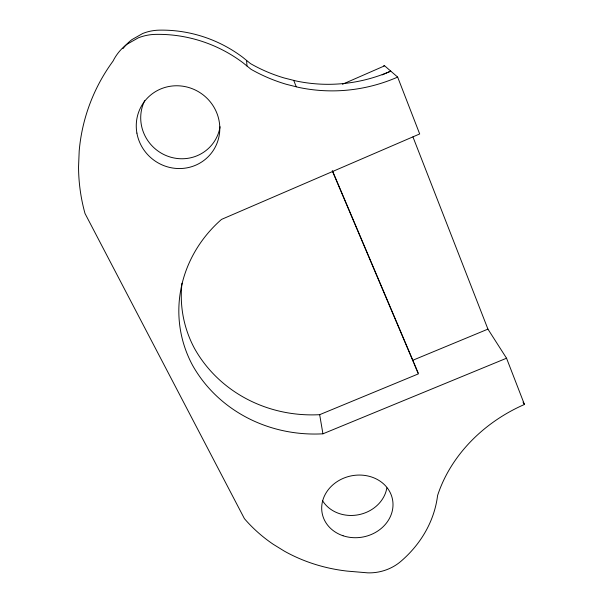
<?xml version="1.0" encoding="UTF-8"?>
<svg xmlns="http://www.w3.org/2000/svg" width="603" height="603" viewBox="0 0 603 603"><rect width="100%" height="100%" fill="white"/><g stroke="black" fill="none" stroke-linecap="round" stroke-linejoin="round"><path stroke-width="0.9" d="M342.481 84.254L384.631 65.817L397.656 77.094L419.68 133.949L221.52 219.402A130.399 122.01 -10.8 0 0 192.628 365.433A142.436 133.527 -12.4 0 0 322.929 433.813L506.543 358.22L524.452 404.47A144.908 121.052 -23.1 0 0 437.582 495.508A117.479 102.849 -9.5 0 1 400.746 561.453A42.753 36.662 -12.3 0 1 367.77 572.85L347.268 571.109A165.817 147.954 -14.8 0 1 284.36 551.142L273.257 544.298A165.817 147.954 -14.8 0 1 244.411 518.648L85.008 213.485A182.905 179.724 1.6 0 1 78.548 166.835L79.197 150.954A182.905 179.724 1.6 0 1 113.04 61.099A51.843 49.778 47.2 0 1 126.841 44.343L138.275 37.861A51.843 49.778 47.2 0 1 155.582 34.379A136.157 130.678 27.2 0 1 243.032 62.802L251.036 69.3A186.568 173.747 -87.7 0 0 286.35 84.299L298.658 87.397A186.568 173.747 -87.7 0 0 397.656 77.094M382.166 74.893L390.774 71.131A177.915 165.833 -88.2 0 1 296.05 80.968L284.277 77.998A177.915 165.833 -88.2 0 1 250.494 63.609L242.843 57.383A130.376 125.409 29.1 0 0 159.29 30.15A49.604 47.645 48.9 0 0 142.753 33.474L131.823 39.67A49.604 47.645 48.9 0 0 123.012 48.579M332.253 170.77L412.678 360.315L487.933 329.125L506.543 358.22M182 283.199A125.115 117.713 -10.8 0 0 194.475 348.391A136.655 128.801 -12.5 0 0 319.665 414.676L418.301 373.913L412.678 360.315M523.02 402.133L524.452 404.47M414.201 363.511L415.188 365.848M332.547 171.041L413.869 362.735M415.52 366.624L416.861 369.82M417.201 370.611L418.218 373.023M412.942 136.904L487.933 329.125M293.736 80.38L296.231 86.787M319.665 414.676L322.929 433.813M246.604 60.443L246.959 65.991M386.84 487.948A34.492 30.203 -11.8 0 1 358.642 514.721A34.492 30.203 -11.8 0 1 322.515 500.641M220.08 126.766A40.461 39.187 39.4 0 1 168.569 156.509A40.461 39.187 39.4 0 1 144.705 100.641M383.764 65.863A38.072 3.113 67.8 0 1 384.631 65.817M343.062 535.758A35.841 31.122 -11.7 0 0 392.787 501.153A35.841 31.122 -11.7 0 0 336.195 482.249A35.841 31.122 -11.7 0 0 343.062 535.758M136.904 133.112A42.255 40.891 37 0 0 204.914 159.659A42.255 40.891 37 0 0 192.267 88.709A42.255 40.891 37 0 0 136.904 133.112"/></g></svg>
